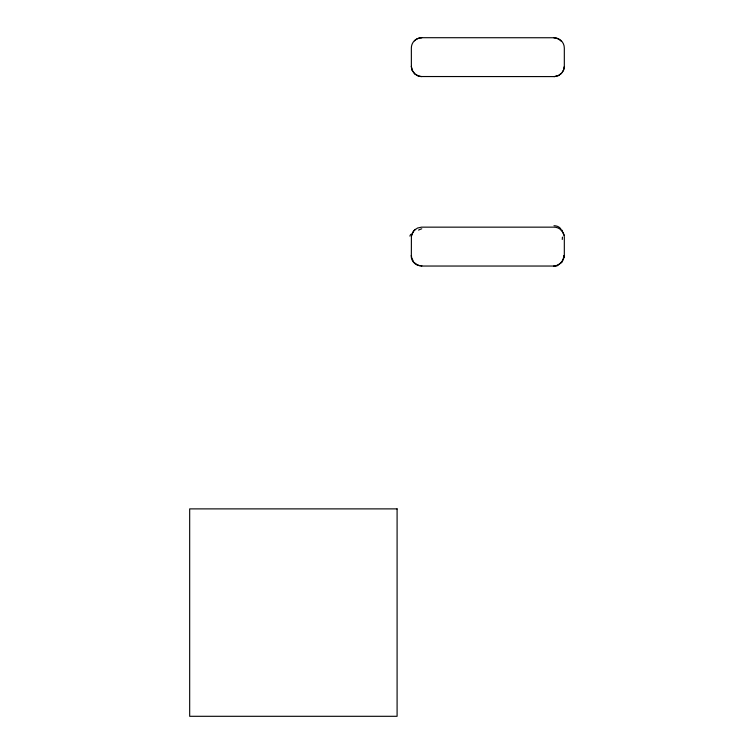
<?xml version="1.0" encoding="UTF-8"?>
<svg xmlns="http://www.w3.org/2000/svg" width="754" height="754" viewBox="0 0 754 754"><rect width="100%" height="100%" fill="white"/><g stroke="black" fill="none" stroke-linecap="round" stroke-linejoin="round"><path stroke-width="1.13" d="M564.322 66.22L564.322 48.068A10.358 10.292 0 0 0 553.954 37.747L421.722 37.7A10.358 10.226 -45.7 0 0 414.446 40.839M564.228 257.067L562.032 262.166L557.536 265.399M413.974 230.63L412.202 233.41L411.401 236.511L411.354 255.672M411.609 235.239L413.56 231.129M413.588 231.082L415.379 229.32M562.258 72.441L563.756 69.594L564.322 66.503L563.54 70.16L561.655 73.166L558.78 75.4L555.18 76.512M414.031 230.564L417.49 228.057L421.533 227.152L553.954 227.152C559.487 227.011 564.473 231.968 564.322 237.519L564.322 255.672M561.41 73.43L558.139 75.711L554.218 76.588L420.638 76.531M554.953 76.54L553.954 76.588M421.722 266.039L553.954 266.039M421.722 76.588L417.895 75.852L414.587 73.751L412.315 70.574L411.373 66.814L412.221 70.376M420.468 76.512L418.97 76.22M418.8 76.173L414.879 74.015L412.315 70.584M417.923 265.323L413.644 262.166L411.458 257.114M562.116 231.129L564.067 235.239M411.354 66.258L411.373 66.776L411.354 48.068A10.367 10.367 0 0 1 414.314 40.81A10.226 9.962 0 0 1 421.722 37.86M418.564 230.083A7.436 1.979 -19.9 0 1 421.759 228.792M409.903 236.143A22.375 10.085 51.1 0 1 410.807 234.353M421.722 265.87A10.17 9.972 0 0 1 411.203 255.663M411.571 257.039A8.784 6.569 68.5 0 1 411.477 255.7M553.983 225.71A7.436 5.155 0 0 1 560.91 229.178M562.182 230.253A9.519 2.083 23.3 0 1 561.24 230.366M562.409 237.114A22.375 8.105 -63.5 0 1 562.248 239.48M563.832 255.681A10.17 9.397 -66 0 1 553.954 265.955M564.209 255.7A8.784 6.569 -68.5 0 1 564.105 257.039M553.954 37.87A10.226 9.67 45.6 0 1 561.061 41.102M557.611 265.596A9.859 9.51 6.6 0 1 553.954 266.266M421.722 265.804A9.859 9.057 0 0 1 418.018 265.125M397.094 508.884L189.678 508.884L189.678 716.3L397.094 716.3L397.094 508.884"/></g></svg>
